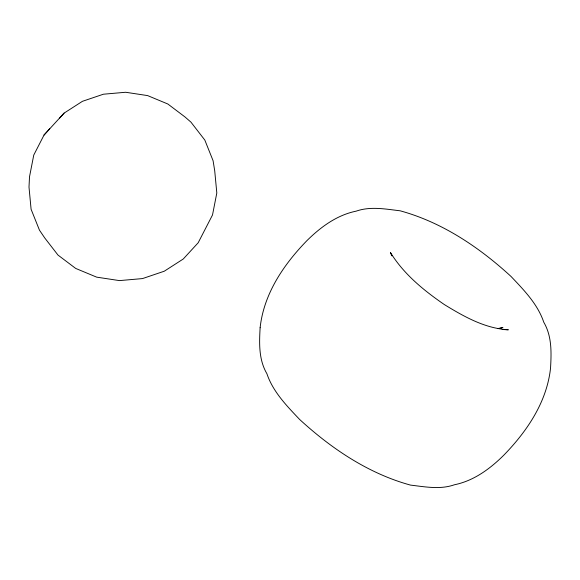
<?xml version="1.0" encoding="UTF-8"?>
<svg xmlns="http://www.w3.org/2000/svg" width="580" height="580" viewBox="0 0 580 580"><rect width="100%" height="100%" fill="white"/><g stroke="black" fill="none" stroke-linecap="round" stroke-linejoin="round"><path stroke-width="0.87" d="M44.044 135.024L33.756 155.077L29.508 176.813L29 187.086L31.095 209.271L39.455 230.151L44.74 237.952L57.986 255.062L75.697 268.431L96.664 277.146L119.458 280.604L142.52 278.581L164.285 271.208L183.273 258.992L198.186 242.759L212.512 214.963L216.811 192.973L214.716 170.788L213.077 160.703L204.82 140.063L190.943 122.133L184.911 116.892L167.838 104.001L147.625 95.599L125.65 92.264L103.414 94.214L82.425 101.319L64.119 113.1L44.044 135.024L49.742 128.753M59.667 118.016L64.119 113.1M499.51 328.534L502.933 327.468L497.712 328.606M502.149 329.505L508.326 329.788C484.916 328.483 463.891 316.542 444.338 304.565C423.697 290.392 403.709 274.086 390.441 252.51L391.427 254.881M391.333 254.301L391.95 255.852M260.123 327.729C259.231 343.418 258.673 359.651 266.894 373.701C272.992 391.826 286.73 405.826 299.592 419.42C331.39 448.637 368.496 473.621 410.524 485.105C425.125 486.816 440.162 489.781 454.459 484.764C473.809 480.813 489.991 468.872 503.759 455.227C527.017 431.324 546.853 402.099 550.536 368.169C551.428 352.488 551.986 336.255 543.764 322.204C537.667 304.072 523.921 290.08 511.06 276.486C479.261 247.268 442.156 222.285 400.135 210.801C385.533 209.09 370.489 206.125 356.192 211.142C336.849 215.093 320.668 227.034 306.892 240.671C283.635 264.582 263.798 293.806 260.123 327.729"/></g></svg>
